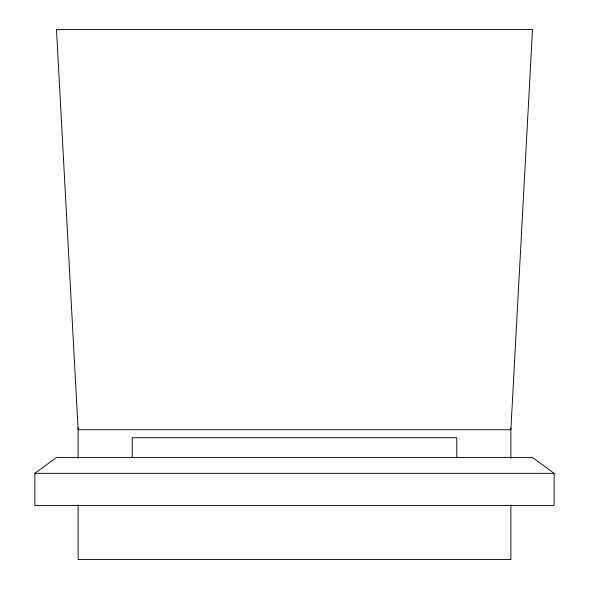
<?xml version="1.0" encoding="UTF-8"?>
<svg xmlns="http://www.w3.org/2000/svg" width="589" height="589" viewBox="0 0 589 589"><rect width="100%" height="100%" fill="white"/><g stroke="black" fill="none" stroke-linecap="round" stroke-linejoin="round"><path stroke-width="0.88" d="M34.861 473.357L56.492 457.417L532.508 457.417L554.139 473.357L554.139 505.458L34.861 505.458L34.861 473.357L554.139 473.357M510.869 427.894L510.869 458.249M510.869 504.81L510.869 559.55L78.131 559.55L78.131 504.81M456.777 457.8L456.777 437.701L132.223 437.701L132.223 457.8M78.131 427.894L78.131 458.249M532.508 29.45L510.869 429.727L78.131 429.727L56.492 29.45L532.508 29.45"/></g></svg>
